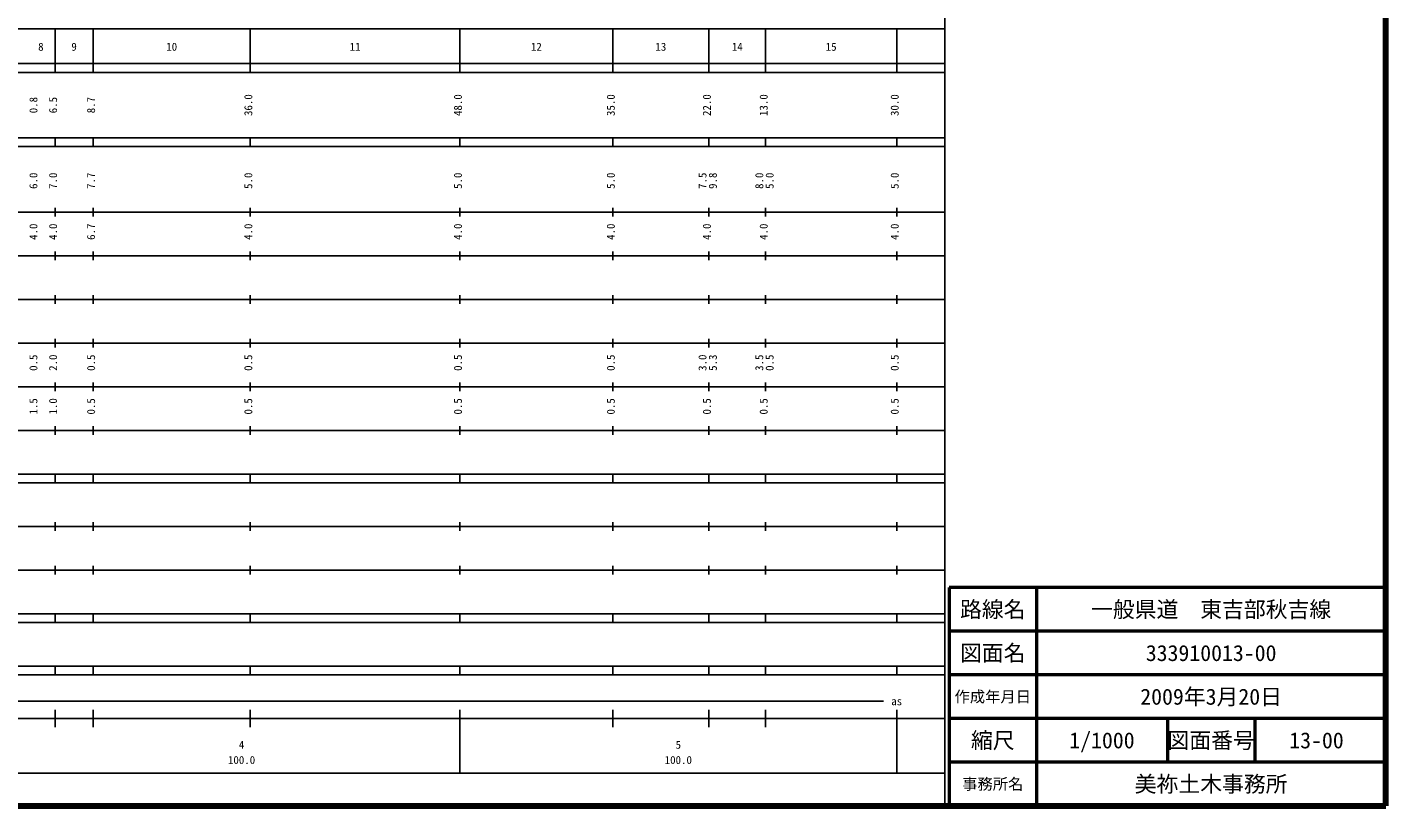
# Model space of a CAD drawing. Units: millimetres on the paper. Extents: x 40 to 680, y 20 to 380.
# Drawn here: x 368.9 to 680, y 20 to 198.4 of the extents above; entities that cross this region are included whole.
import ezdxf
from ezdxf.enums import TextEntityAlignment as Align

# ---------------------------------------------------------------- set-up
doc = ezdxf.new("R2010")
doc.units = ezdxf.units.MM
for name, color, linetype, lineweight in [('M-TTL', 2, 'Continuous', 140), ('M-TTL-BAND', 7, 'Continuous', 25), ('M-TTL-FRAM', 2, 'Continuous', 50), ('M-TTL-LINE', 7, 'Continuous', 50)]:
    doc.layers.add(name, color=color, linetype=linetype, lineweight=lineweight)
doc.layers.add('M-TTL-TXT', color=7, linetype='Continuous')
doc.styles.add('ＭＳ ゴシック', font='')
doc.styles.get('ＭＳ ゴシック').set_extended_font_data('MS Gothic')

msp = doc.modelspace()

# ---------------------------------------------------------------- linework, layer by layer
at = {"layer": 'M-TTL'}
for p, q in [((680, 20), (680, 380)), ((40, 20), (680, 20))]:
    msp.add_line(p, q, dxfattribs=at)
at = {"layer": 'M-TTL-BAND'}
for p, q in [((579, 20), (579, 370)), ((68, 198), (579, 198)), ((375.3, 188), (375.3, 198)), ((384, 188), (384, 198)), ((420, 188), (420, 198)), ((468, 188), (468, 198)), ((503, 188), (503, 198)), ((525, 188), (525, 198)), ((538, 188), (538, 198)), ((568, 188), (568, 198)), ((40, 190), (579, 190)), ((40, 188), (579, 188)), ((40, 173), (579, 173)), ((375.3, 171), (375.3, 173)), ((384, 171), (384, 173)), ((420, 171), (420, 173)), ((468, 171), (468, 173)), ((503, 171), (503, 173)), ((525, 171), (525, 173)), ((538, 171), (538, 173)), ((568, 171), (568, 173)), ((40, 171), (579, 171)), ((40, 156), (579, 156)), ((375.3, 155), (375.3, 157)), ((384, 155), (384, 157)), ((420, 155), (420, 157)), ((468, 155), (468, 157)), ((503, 155), (503, 157)), ((525, 155), (525, 157)), ((538, 155), (538, 157)), ((568, 155), (568, 157)), ((375.3, 145), (375.3, 147)), ((384, 145), (384, 147)), ((420, 145), (420, 147)), ((468, 145), (468, 147)), ((503, 145), (503, 147)), ((525, 145), (525, 147)), ((538, 145), (538, 147)), ((568, 145), (568, 147)), ((46, 146), (579, 146)), ((375.3, 135), (375.3, 137)), ((384, 135), (384, 137)), ((420, 135), (420, 137)), ((468, 135), (468, 137)), ((503, 135), (503, 137)), ((525, 135), (525, 137)), ((538, 135), (538, 137)), ((568, 135), (568, 137)), ((52, 136), (579, 136)), ((46, 126), (579, 126)), ((375.3, 125), (375.3, 127)), ((384, 125), (384, 127)), ((420, 125), (420, 127)), ((468, 125), (468, 127)), ((503, 125), (503, 127)), ((525, 125), (525, 127)), ((538, 125), (538, 127)), ((568, 125), (568, 127)), ((52, 116), (579, 116)), ((375.3, 115), (375.3, 117)), ((384, 115), (384, 117)), ((420, 115), (420, 117)), ((468, 115), (468, 117)), ((503, 115), (503, 117)), ((525, 115), (525, 117)), ((538, 115), (538, 117)), ((568, 115), (568, 117)), ((46, 106), (579, 106)), ((375.3, 105), (375.3, 107)), ((384, 105), (384, 107)), ((420, 105), (420, 107)), ((468, 105), (468, 107)), ((503, 105), (503, 107)), ((525, 105), (525, 107)), ((538, 105), (538, 107)), ((568, 105), (568, 107)), ((40, 96), (579, 96)), ((40, 94), (579, 94)), ((375.3, 94), (375.3, 96)), ((384, 94), (384, 96)), ((420, 94), (420, 96)), ((468, 94), (468, 96)), ((503, 94), (503, 96)), ((525, 94), (525, 96)), ((538, 94), (538, 96)), ((568, 94), (568, 96)), ((49, 84), (579, 84)), ((375.3, 83), (375.3, 85)), ((384, 83), (384, 85)), ((420, 83), (420, 85)), ((468, 83), (468, 85)), ((503, 83), (503, 85)), ((525, 83), (525, 85)), ((538, 83), (538, 85)), ((568, 83), (568, 85)), ((375.3, 73), (375.3, 75)), ((384, 73), (384, 75)), ((420, 73), (420, 75)), ((468, 73), (468, 75)), ((503, 73), (503, 75)), ((525, 73), (525, 75)), ((538, 73), (538, 75)), ((568, 73), (568, 75)), ((40, 74), (579, 74)), ((40, 64), (579, 64)), ((375.3, 62), (375.3, 64)), ((384, 62), (384, 64)), ((420, 62), (420, 64)), ((468, 62), (468, 64)), ((503, 62), (503, 64)), ((525, 62), (525, 64)), ((538, 62), (538, 64)), ((568, 62), (568, 64)), ((40, 62), (579, 62)), ((40, 52), (579, 52)), ((40, 50), (579, 50)), ((375.3, 50), (375.3, 52)), ((384, 50), (384, 52)), ((420, 50), (420, 52)), ((468, 50), (468, 52)), ((503, 50), (503, 52)), ((525, 50), (525, 52)), ((538, 50), (538, 52)), ((568, 50), (568, 52)), ((71, 44), (565, 44)), ((375.3, 38), (375.3, 42)), ((384, 38), (384, 42)), ((420, 38), (420, 42)), ((468, 27.5), (468, 42)), ((503, 38), (503, 42)), ((525, 38), (525, 42)), ((538, 38), (538, 42)), ((568, 27.5), (568, 42)), ((40, 40), (579, 40)), ((68, 27.5), (579, 27.5))]:
    msp.add_line(p, q, dxfattribs=at)
at = {"layer": 'M-TTL-FRAM'}
for p, q in [((680, 70), (580, 70)), ((580, 70), (580, 20))]:
    msp.add_line(p, q, dxfattribs=at)
at = {"layer": 'M-TTL-LINE'}
for p, q in [((600, 70), (600, 20)), ((680, 60), (580, 60)), ((680, 50), (580, 50)), ((680, 40), (580, 40)), ((630, 40), (630, 30)), ((650, 40), (650, 30)), ((680, 30), (580, 30))]:
    msp.add_line(p, q, dxfattribs=at)

# ---------------------------------------------------------------- texts
at = {"layer": 'M-TTL-BAND', "style": 'ＭＳ ゴシック'}
for s, p in [('8', (372.05, 192.405)), ('9', (379.65, 192.405)), ('10', (402, 192.405)), ('11', (444, 192.405)), ('12', (485.5, 192.405)), ('13', (514, 192.405)), ('14', (531.5, 192.405)), ('15', (553, 192.405)), ('as', (568, 42.5)), ('4', (418, 32.523)), ('5', (518, 32.523)), ('100.0', (418, 29.033)), ('100.0', (518, 29.033))]:
    msp.add_text(s, height=1.833, dxfattribs=at).set_placement(p, align=Align.BOTTOM_CENTER)
for s, p in [('0.8', (371.8, 180.5)), ('6.5', (376.3, 180.5)), ('8.7', (385, 180.5)), ('36.0', (421, 180.5)), ('48.0', (469, 180.5)), ('35.0', (504, 180.5)), ('22.0', (526, 180.5)), ('13.0', (539, 180.5)), ('30.0', (569, 180.5)), ('6.0', (371.8, 163.174)), ('7.0', (376.3, 163.174)), ('7.7', (385, 163.174)), ('5.0', (421, 163.174)), ('5.0', (469, 163.174)), ('5.0', (504, 163.174)), ('7.5', (525, 163.174)), ('9.8', (527.37, 163.174)), ('8.0', (538, 163.174)), ('5.0', (540.37, 163.174)), ('5.0', (569, 163.174)), ('4.0', (371.8, 151.5)), ('4.0', (376.3, 151.5)), ('6.7', (385, 151.5)), ('4.0', (421, 151.5)), ('4.0', (469, 151.5)), ('4.0', (504, 151.5)), ('4.0', (526, 151.5)), ('4.0', (539, 151.5)), ('4.0', (569, 151.5)), ('0.5', (371.8, 121.5)), ('2.0', (376.3, 121.5)), ('0.5', (385, 121.5)), ('0.5', (421, 121.5)), ('0.5', (469, 121.5)), ('0.5', (504, 121.5)), ('3.0', (525, 121.5)), ('5.3', (527.37, 121.5)), ('3.5', (538, 121.5)), ('0.5', (540.37, 121.5)), ('0.5', (569, 121.5)), ('1.5', (371.8, 111.5)), ('1.0', (376.3, 111.5)), ('0.5', (385, 111.5)), ('0.5', (421, 111.5)), ('0.5', (469, 111.5)), ('0.5', (504, 111.5)), ('0.5', (526, 111.5)), ('0.5', (539, 111.5)), ('0.5', (569, 111.5))]:
    msp.add_text(s, height=1.833, rotation=90, dxfattribs=at).set_placement(p, align=Align.BOTTOM_CENTER)
at = {"layer": 'M-TTL-TXT', "style": 'ＭＳ ゴシック'}
for s, height, p in [('路線名', 3.666, (590, 65)), ('路線名', 3.666, (590, 65)), ('一般県道\u3000東吉部秋吉線', 3.666, (640, 65)), ('図面名', 3.666, (590, 55)), ('図面名', 3.666, (590, 55)), ('333910013-00', 3.666, (640, 55)), ('作成年月日', 2.566, (590, 45)), ('作成年月日', 2.566, (590, 45)), ('2009年3月20日', 3.666, (640, 45)), ('縮尺', 3.666, (590, 35)), ('縮尺', 3.666, (590, 35)), ('1/1000', 3.666, (615, 35)), ('図面番号', 3.666, (640, 35)), ('図面番号', 3.666, (640, 35)), ('13-00', 3.666, (664.125, 35)), ('事務所名', 2.566, (590, 25)), ('事務所名', 2.566, (590, 25)), ('美祢土木事務所', 3.666, (640, 25))]:
    msp.add_text(s, height=height, dxfattribs=at).set_placement(p, align=Align.MIDDLE_CENTER)

doc.saveas('drawing.dxf')
